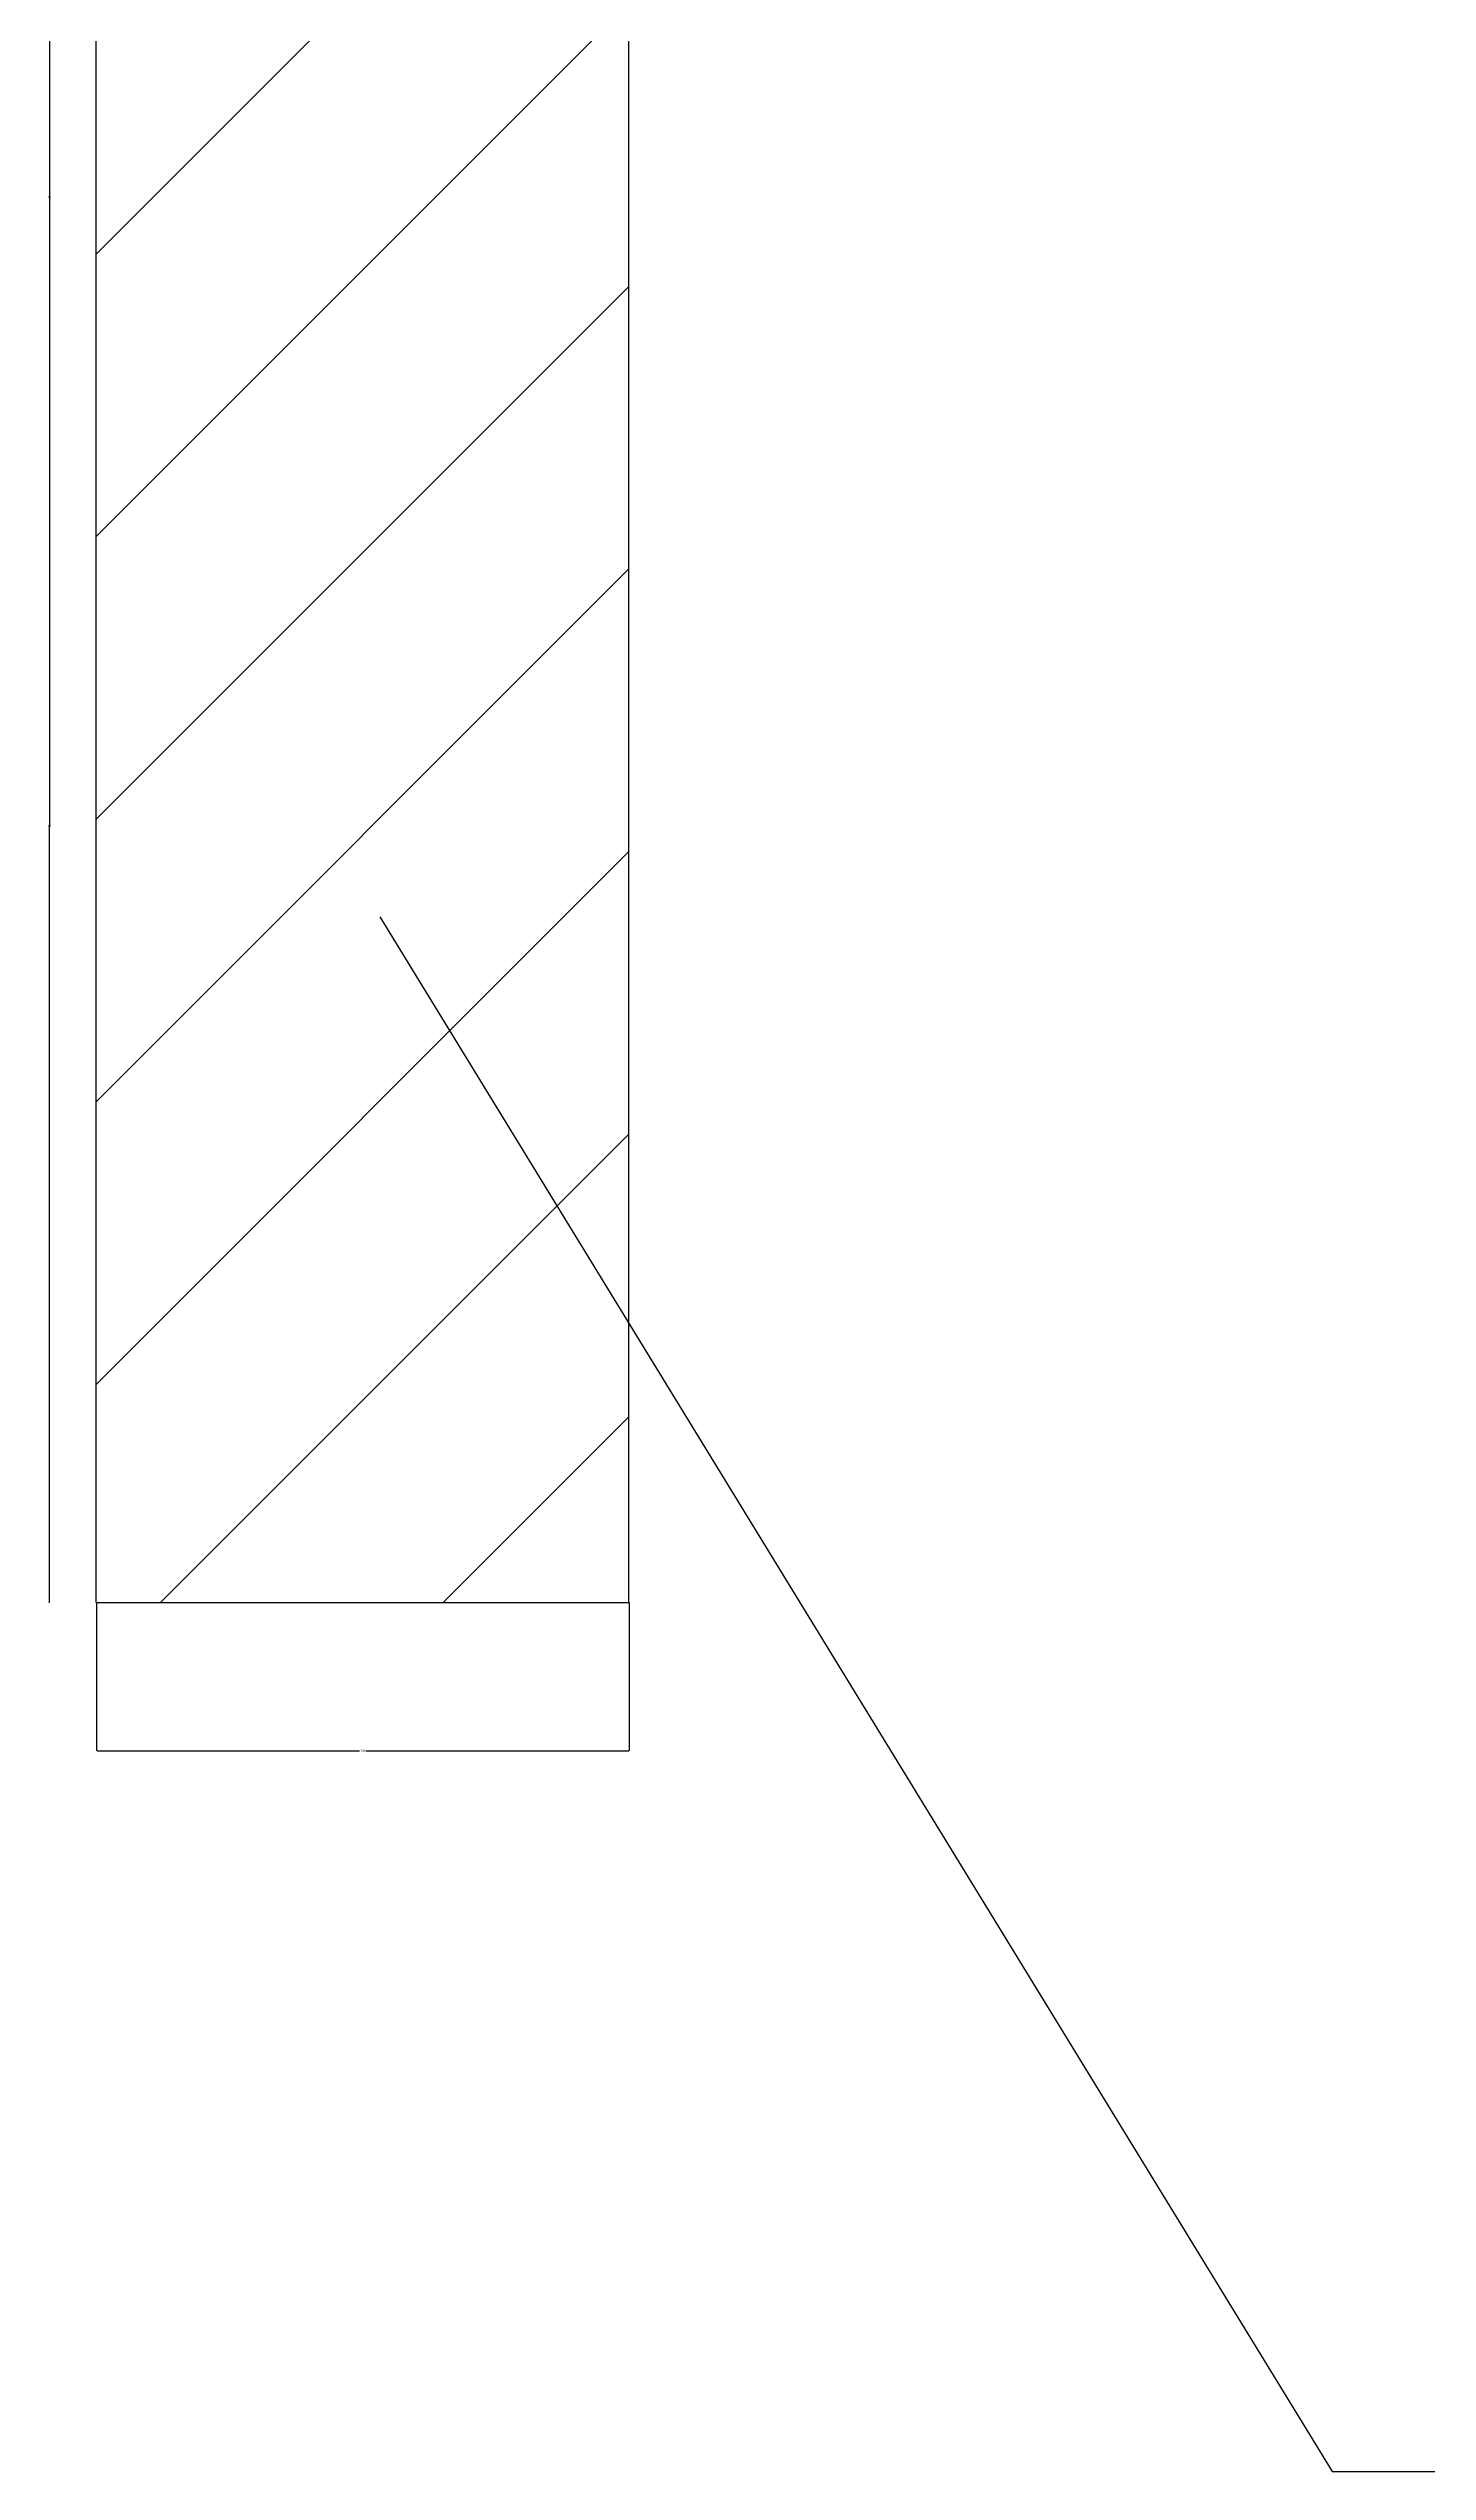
# Model space of a CAD drawing. Header units: metres. Extents: x 8939 to 13054, y 16704 to 19102.
# Drawn here: x 9373 to 9994, y 16732 to 17823 of the extents above; entities that cross this region are included whole.
import ezdxf

# ---------------------------------------------------------------- set-up
doc = ezdxf.new("R2010")
doc.units = ezdxf.units.M
for name, color, linetype in [('ZZ-1', 255, 'Continuous'), ('ZZ-3', 3, 'Continuous'), ('ZZ-7', 7, 'Continuous')]:
    doc.layers.add(name, color=color, linetype=linetype)
doc.dimstyles.get("Standard").update_dxf_attribs({"dimtxt": 2.5, "dimasz": 2.5, "dimexe": 1.25, "dimexo": 0.625, "dimtad": 1, "dimcen": 2.5, "dimazin": 3, "dimtfac": 1, "dimtmove": 0, "dimatfit": 3})

# ---------------------------------------------------------------- blocks, each defined once
blk = doc.blocks.new('X3')
for p, q in [((10549.98, 3676.9), (10789.98, 3916.9)), ((10549.98, 3549.62), (10789.98, 3789.62)), ((10549.98, 3422.34), (10789.98, 3662.34)), ((10549.98, 3295.07), (10789.98, 3535.07)), ((10549.98, 3167.79), (10789.98, 3407.79)), ((10579.02, 3069.54), (10789.98, 3280.51)), ((10706.29, 3069.54), (10789.98, 3153.23))]:
    blk.add_line(p, q)
blk = doc.blocks.new('X5')
for p, q in [((11121.19, 3715.16), (11121.19, 3715.16)), ((11121.19, 3715.16), (11121.19, 3715.16)), ((11139.62, 3698.27), (11139.62, 3698.27)), ((11121.57, 3423.55), (11121.57, 3423.55)), ((10986.7, 3320.06), (10986.7, 3320.06))]:
    blk.add_line(p, q)
blk = doc.blocks.new('*D1')
for p, q in [((9373.1, 17822.93), (9373.1, 17472.93)), ((9372.85, 17472.93), (9372.6, 17472.93)), ((9373.1, 17122.93), (9373.1, 17472.93)), ((9373.1, 17472.93), (9373.1, 17472.93)), ((9373.35, 17472.93), (9373.6, 17472.93))]:
    blk.add_line(p, q)
at = {"layer": 'Defpoints'}
for p in [(9373.1, 17822.93), (9373.1, 17472.93), (9373.1, 17122.93)]:
    blk.add_point(p, dxfattribs=at)
at = {"layer": 'ZZ-3', "insert": (9373.1, 17474.055), "char_height": 1, "attachment_point": 5}
blk.add_mtext('0', dxfattribs=at)
blk = doc.blocks.new('*D2')
for p, q in [((9394.28, 17123.04), (9394.28, 17056.35)), ((9634.28, 17123.04), (9634.28, 17056.35)), ((9394.53, 17056.35), (9512.78, 17056.35)), ((9515.78, 17056.35), (9634.03, 17056.35))]:
    blk.add_line(p, q)
at = {"layer": 'Defpoints'}
for p in [(9394.28, 17123.04), (9634.28, 17123.04), (9394.28, 17056.35)]:
    blk.add_point(p, dxfattribs=at)
at = {"layer": 'ZZ-3', "insert": (9514.28, 17056.35), "char_height": 1, "attachment_point": 5}
blk.add_mtext('240', dxfattribs=at)
blk = doc.blocks.new('*D5')
for p, q in [((9373.1, 17922.93), (9373.1, 17756.05)), ((9373.1, 17822.93), (9373.1, 17756.05)), ((9372.85, 17756.05), (9372.6, 17756.05)), ((9373.1, 17756.05), (9373.1, 17756.05)), ((9373.35, 17756.05), (9373.6, 17756.05))]:
    blk.add_line(p, q)
at = {"layer": 'Defpoints'}
for p in [(9373.1, 17922.93), (9373.1, 17822.93), (9373.1, 17756.05)]:
    blk.add_point(p, dxfattribs=at)
at = {"layer": 'ZZ-3', "insert": (9373.1, 17757.175), "char_height": 1, "attachment_point": 5}
blk.add_mtext('0', dxfattribs=at)

msp = doc.modelspace()

# ---------------------------------------------------------------- linework, layer by layer
at = {"layer": 'ZZ-1'}
for p, q in [((9394.06, 17123.04), (9394.06, 18162.45)), ((9634.06, 17123.04), (9634.06, 18162.45)), ((9394.06, 17123.04), (9634.06, 17123.04))]:
    msp.add_line(p, q, dxfattribs=at)
at = {"layer": 'ZZ-3'}
msp.add_lwpolyline([(9521.89, 17431.91), (9950.87, 16731.71), (10522.84, 16731.71)], dxfattribs=at)

# ---------------------------------------------------------------- block references
at = {"layer": 'ZZ-7'}
for name in ['X3', 'X5']:
    msp.add_blockref(name, (-1155.93, 14053.5), dxfattribs=at)

# ---------------------------------------------------------------- dimensions: what is measured, and where the dimension line sits
at = {"layer": 'ZZ-3'}
for base, p1, p2, picture, middle in [((9373.1, 17756.05), (9373.1, 17922.93), (9373.1, 17822.93), '*D5', (9373.1, 17757.175)), ((9373.1, 17472.93), (9373.1, 17822.93), (9373.1, 17122.93), '*D1', (9373.1, 17474.055)), ((9394.28, 17056.35), (9394.28, 17123.04), (9634.28, 17123.04), '*D2', (9514.28, 17056.35))]:
    dim = msp.add_linear_dim(base=base, p1=p1, p2=p2, dimstyle='Standard', dxfattribs=at)
    dim.commit()
    dim.dimension.update_dxf_attribs({"geometry": picture, "text_midpoint": middle})

doc.saveas('drawing.dxf')
